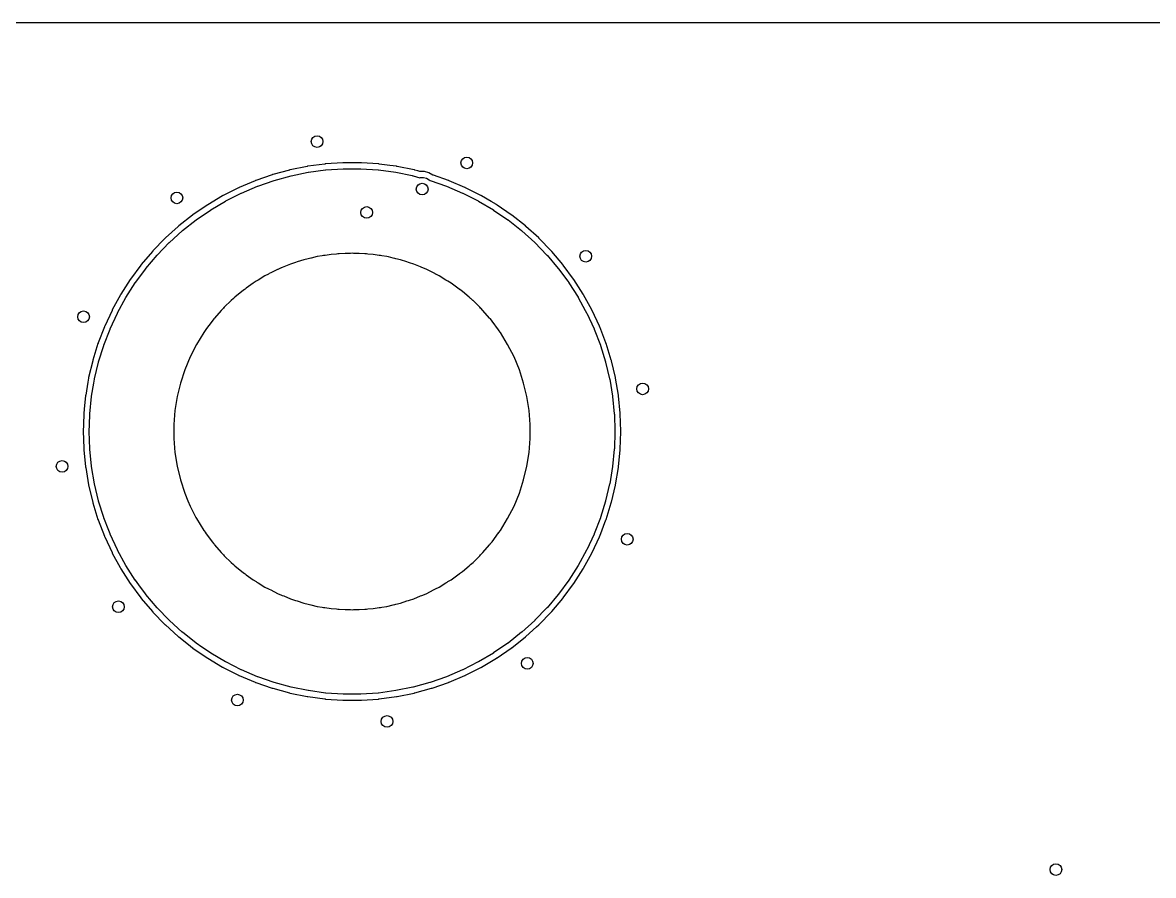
# Model space of a CAD drawing. Header units: inches. Extents: x 0.79 to 7.64, y -5.35 to -0.98.
# Drawn here: x 2.312 to 3.836, y -2.134 to -0.984 of the extents above; entities that cross this region are included whole.
import ezdxf

# ---------------------------------------------------------------- set-up
doc = ezdxf.new("R2010")
doc.units = ezdxf.units.IN
doc.header["$MEASUREMENT"] = 0
doc.layers.add('BLACK', color=250, linetype='CONTINUOUS')

msp = doc.modelspace()

# ---------------------------------------------------------------- linework, layer by layer
at = {"layer": 'BLACK', "linetype": 'CONTINUOUS'}
for p, q in [((0.9845, -0.9843), (4.0112, -0.9843)), ((2.7434, -1.1732), (2.7201, -1.1748)), ((2.7436, -1.1732), (2.7434, -1.1732)), ((2.744, -1.1732), (2.7436, -1.1732)), ((2.7436, -1.1732), (2.7436, -1.1732)), ((2.7436, -1.1732), (2.7436, -1.1732)), ((2.7442, -1.1732), (2.744, -1.1732)), ((2.7676, -1.1732), (2.7442, -1.1732)), ((2.7442, -1.1732), (2.7442, -1.1732)), ((2.7679, -1.1732), (2.7676, -1.1732)), ((2.7676, -1.1732), (2.7676, -1.1732)), ((2.7682, -1.1732), (2.7679, -1.1732)), ((2.7683, -1.1732), (2.7682, -1.1732)), ((2.7682, -1.1732), (2.7682, -1.1732)), ((2.7684, -1.1732), (2.7683, -1.1732)), ((2.7917, -1.1748), (2.7684, -1.1732)), ((2.6715, -1.183), (2.6489, -1.1892)), ((2.6717, -1.1829), (2.6715, -1.183)), ((2.672, -1.1829), (2.6717, -1.1829)), ((2.6722, -1.1828), (2.672, -1.1829)), ((2.6723, -1.1828), (2.6722, -1.1828)), ((2.6952, -1.1781), (2.6723, -1.1828)), ((2.6723, -1.1828), (2.6723, -1.1828)), ((2.6723, -1.1828), (2.6723, -1.1828)), ((2.6739, -1.1907), (2.6968, -1.1861)), ((2.6955, -1.1781), (2.6952, -1.1781)), ((2.6958, -1.178), (2.6955, -1.1781)), ((2.6961, -1.178), (2.6958, -1.178)), ((2.7192, -1.1749), (2.6961, -1.178)), ((2.6968, -1.1861), (2.6971, -1.186)), ((2.6971, -1.186), (2.7203, -1.1829)), ((2.7194, -1.1749), (2.7192, -1.1749)), ((2.7195, -1.1749), (2.7194, -1.1749)), ((2.7198, -1.1748), (2.7195, -1.1749)), ((2.7201, -1.1748), (2.7198, -1.1748)), ((2.7198, -1.1748), (2.7198, -1.1748)), ((2.7198, -1.1748), (2.7198, -1.1748)), ((2.7203, -1.1829), (2.7206, -1.1829)), ((2.7206, -1.1829), (2.7439, -1.1813)), ((2.7439, -1.1813), (2.7442, -1.1813)), ((2.7442, -1.1813), (2.7676, -1.1813)), ((2.7676, -1.1813), (2.7679, -1.1813)), ((2.7679, -1.1813), (2.7912, -1.1829)), ((2.7912, -1.1829), (2.7915, -1.1829)), ((2.7915, -1.1829), (2.8147, -1.186)), ((2.792, -1.1748), (2.7917, -1.1748)), ((2.7923, -1.1749), (2.792, -1.1748)), ((2.7925, -1.1749), (2.7923, -1.1749)), ((2.7926, -1.1749), (2.7925, -1.1749)), ((2.8069, -1.1768), (2.7926, -1.1749)), ((2.8158, -1.178), (2.8069, -1.1768)), ((2.8147, -1.186), (2.815, -1.1861)), ((2.815, -1.1861), (2.8368, -1.1905)), ((2.816, -1.178), (2.8158, -1.178)), ((2.8163, -1.1781), (2.816, -1.178)), ((2.816, -1.178), (2.816, -1.178)), ((2.816, -1.178), (2.816, -1.178)), ((2.8166, -1.1781), (2.8163, -1.1781)), ((2.8395, -1.1828), (2.8166, -1.1781)), ((2.8166, -1.1781), (2.8166, -1.1781)), ((2.8166, -1.1781), (2.8166, -1.1781)), ((2.8398, -1.1829), (2.8395, -1.1828)), ((2.8401, -1.1829), (2.8398, -1.1829)), ((2.8398, -1.1829), (2.8398, -1.1829)), ((2.8398, -1.1829), (2.8398, -1.1829)), ((2.8403, -1.183), (2.8401, -1.1829)), ((2.8401, -1.1829), (2.8401, -1.1829)), ((2.8445, -1.1841), (2.8403, -1.183)), ((2.8472, -1.1849), (2.8445, -1.1841)), ((2.8483, -1.185), (2.8472, -1.1849)), ((2.8535, -1.185), (2.8483, -1.185)), ((2.8595, -1.1866), (2.8535, -1.185)), ((2.8535, -1.185), (2.8535, -1.185)), ((2.8649, -1.1897), (2.8595, -1.1866)), ((2.6252, -1.1974), (2.6037, -1.2065)), ((2.6255, -1.1973), (2.6252, -1.1974)), ((2.6258, -1.1972), (2.6255, -1.1973)), ((2.6261, -1.1971), (2.6258, -1.1972)), ((2.6481, -1.1894), (2.6261, -1.1971)), ((2.6287, -1.2047), (2.6508, -1.1971)), ((2.6484, -1.1893), (2.6481, -1.1894)), ((2.6487, -1.1892), (2.6484, -1.1893)), ((2.6489, -1.1892), (2.6487, -1.1892)), ((2.6508, -1.1971), (2.6511, -1.197)), ((2.6511, -1.197), (2.6736, -1.1908)), ((2.6736, -1.1908), (2.6739, -1.1907)), ((2.8368, -1.1905), (2.8379, -1.1907)), ((2.8379, -1.1907), (2.8382, -1.1908)), ((2.8382, -1.1908), (2.8474, -1.1933)), ((2.8474, -1.1933), (2.8483, -1.193)), ((2.8483, -1.193), (2.8524, -1.193)), ((2.8524, -1.193), (2.8564, -1.1941)), ((2.8564, -1.1941), (2.86, -1.1962)), ((2.86, -1.1962), (2.8608, -1.197)), ((2.8608, -1.197), (2.861, -1.1971)), ((2.861, -1.1971), (2.8831, -1.2047)), ((2.865, -1.1898), (2.8649, -1.1897)), ((2.8649, -1.1897), (2.8649, -1.1897)), ((2.8657, -1.1901), (2.865, -1.1898)), ((2.8858, -1.1971), (2.8657, -1.1901)), ((2.886, -1.1972), (2.8858, -1.1971)), ((2.8863, -1.1973), (2.886, -1.1972)), ((2.8866, -1.1974), (2.8863, -1.1973)), ((2.9081, -1.2065), (2.8866, -1.1974)), ((2.5814, -1.2178), (2.5613, -1.2297)), ((2.5816, -1.2177), (2.5814, -1.2178)), ((2.5819, -1.2175), (2.5816, -1.2177)), ((2.5821, -1.2174), (2.5819, -1.2175)), ((2.603, -1.2069), (2.5821, -1.2174)), ((2.5858, -1.2246), (2.6066, -1.2141)), ((2.6032, -1.2068), (2.603, -1.2069)), ((2.6035, -1.2066), (2.6032, -1.2068)), ((2.6037, -1.2065), (2.6035, -1.2066)), ((2.6066, -1.2141), (2.6069, -1.214)), ((2.6069, -1.214), (2.6284, -1.2048)), ((2.6284, -1.2048), (2.6287, -1.2047)), ((2.8831, -1.2047), (2.8834, -1.2048)), ((2.8834, -1.2048), (2.9049, -1.214)), ((2.9049, -1.214), (2.9052, -1.2141)), ((2.9052, -1.2141), (2.926, -1.2246)), ((2.9083, -1.2066), (2.9081, -1.2065)), ((2.9086, -1.2068), (2.9083, -1.2066)), ((2.9089, -1.2069), (2.9086, -1.2068)), ((2.9297, -1.2174), (2.9089, -1.2069)), ((2.9299, -1.2175), (2.9297, -1.2174)), ((2.9302, -1.2177), (2.9299, -1.2175)), ((2.9305, -1.2178), (2.9302, -1.2177)), ((2.9436, -1.2256), (2.9305, -1.2178)), ((2.5605, -1.2302), (2.5413, -1.2434)), ((2.5608, -1.23), (2.5605, -1.2302)), ((2.561, -1.2299), (2.5608, -1.23)), ((2.5613, -1.2297), (2.561, -1.2299)), ((2.5654, -1.2367), (2.5855, -1.2248)), ((2.5855, -1.2248), (2.5858, -1.2246)), ((2.926, -1.2246), (2.9263, -1.2248)), ((2.9263, -1.2248), (2.9464, -1.2367)), ((2.9504, -1.2296), (2.9436, -1.2256)), ((2.9505, -1.2297), (2.9504, -1.2296)), ((2.9508, -1.2299), (2.9505, -1.2297)), ((2.9511, -1.23), (2.9508, -1.2299)), ((2.9513, -1.2302), (2.9511, -1.23)), ((2.9511, -1.23), (2.9511, -1.23)), ((2.9705, -1.2434), (2.9513, -1.2302)), ((2.5406, -1.2439), (2.5223, -1.2584)), ((2.5408, -1.2438), (2.5406, -1.2439)), ((2.5411, -1.2436), (2.5408, -1.2438)), ((2.5413, -1.2434), (2.5411, -1.2436)), ((2.5459, -1.2501), (2.5651, -1.2369)), ((2.5651, -1.2369), (2.5654, -1.2367)), ((2.9464, -1.2367), (2.9467, -1.2369)), ((2.9467, -1.2369), (2.966, -1.2501)), ((2.9707, -1.2435), (2.9705, -1.2434)), ((2.9708, -1.2436), (2.9707, -1.2435)), ((2.971, -1.2438), (2.9708, -1.2436)), ((2.9712, -1.2439), (2.971, -1.2438)), ((2.971, -1.2438), (2.971, -1.2438)), ((2.9896, -1.2584), (2.9712, -1.2439)), ((2.9712, -1.2439), (2.9712, -1.2439)), ((2.5216, -1.259), (2.5043, -1.2746)), ((2.5097, -1.2806), (2.527, -1.265)), ((2.5218, -1.2588), (2.5216, -1.259)), ((2.522, -1.2586), (2.5218, -1.2588)), ((2.5223, -1.2584), (2.522, -1.2586)), ((2.522, -1.2586), (2.522, -1.2586)), ((2.522, -1.2586), (2.522, -1.2586)), ((2.522, -1.2586), (2.522, -1.2586)), ((2.527, -1.265), (2.5273, -1.2647)), ((2.5273, -1.2647), (2.5456, -1.2503)), ((2.5456, -1.2503), (2.5459, -1.2501)), ((2.966, -1.2501), (2.9662, -1.2503)), ((2.9662, -1.2503), (2.9845, -1.2647)), ((2.9845, -1.2647), (2.9848, -1.265)), ((2.9848, -1.265), (3.0021, -1.2806)), ((2.9898, -1.2586), (2.9896, -1.2584)), ((2.9896, -1.2584), (2.9896, -1.2584)), ((2.99, -1.2588), (2.9898, -1.2586)), ((2.9902, -1.259), (2.99, -1.2588)), ((2.99, -1.2588), (2.99, -1.2588)), ((3.0075, -1.2746), (2.9902, -1.259)), ((2.9902, -1.259), (2.9902, -1.259)), ((2.9902, -1.259), (2.9902, -1.259)), ((2.5036, -1.2752), (2.4874, -1.292)), ((2.5038, -1.275), (2.5036, -1.2752)), ((2.5041, -1.2748), (2.5038, -1.275)), ((2.5043, -1.2746), (2.5041, -1.2748)), ((3.0077, -1.2748), (3.0075, -1.2746)), ((3.0075, -1.2746), (3.0075, -1.2746)), ((3.0075, -1.2746), (3.0075, -1.2746)), ((3.008, -1.275), (3.0077, -1.2748)), ((3.0077, -1.2748), (3.0077, -1.2748)), ((3.0082, -1.2752), (3.008, -1.275)), ((3.0244, -1.292), (3.0082, -1.2752)), ((3.0082, -1.2752), (3.0082, -1.2752)), ((3.0082, -1.2752), (3.0082, -1.2752)), ((2.4868, -1.2927), (2.4718, -1.3105)), ((2.487, -1.2925), (2.4868, -1.2927)), ((2.4872, -1.2922), (2.487, -1.2925)), ((2.4874, -1.292), (2.4872, -1.2922)), ((2.4932, -1.2976), (2.5095, -1.2808)), ((2.5095, -1.2808), (2.5097, -1.2806)), ((2.7465, -1.2953), (2.7387, -1.2959)), ((2.754, -1.2953), (2.7465, -1.2953)), ((2.7559, -1.2952), (2.754, -1.2953)), ((2.7578, -1.2953), (2.7559, -1.2952)), ((2.7653, -1.2953), (2.7578, -1.2953)), ((2.7731, -1.2959), (2.7653, -1.2953)), ((2.7653, -1.2953), (2.7653, -1.2953)), ((3.0021, -1.2806), (3.0023, -1.2808)), ((3.0023, -1.2808), (3.0186, -1.2976)), ((3.0246, -1.2922), (3.0244, -1.292)), ((3.0244, -1.292), (3.0244, -1.292)), ((3.0248, -1.2925), (3.0246, -1.2922)), ((3.025, -1.2927), (3.0248, -1.2925)), ((3.0248, -1.2925), (3.0248, -1.2925)), ((3.0401, -1.3105), (3.025, -1.2927)), ((2.4716, -1.3107), (2.4714, -1.311)), ((2.4718, -1.3105), (2.4716, -1.3107)), ((2.4779, -1.3157), (2.493, -1.2979)), ((2.493, -1.2979), (2.4932, -1.2976)), ((2.6727, -1.3099), (2.6638, -1.3136)), ((2.6784, -1.3081), (2.6727, -1.3099)), ((2.6727, -1.3099), (2.6727, -1.3099)), ((2.6785, -1.3081), (2.6784, -1.3081)), ((2.6784, -1.3081), (2.6784, -1.3081)), ((2.6798, -1.3075), (2.6785, -1.3081)), ((2.6819, -1.3069), (2.6798, -1.3075)), ((2.682, -1.3069), (2.6819, -1.3069)), ((2.6907, -1.3041), (2.682, -1.3069)), ((2.682, -1.3069), (2.682, -1.3069)), ((2.6968, -1.3026), (2.6907, -1.3041)), ((2.6969, -1.3026), (2.6968, -1.3026)), ((2.6968, -1.3026), (2.6968, -1.3026)), ((2.6984, -1.3022), (2.6969, -1.3026)), ((2.7005, -1.3017), (2.6984, -1.3022)), ((2.7006, -1.3017), (2.7005, -1.3017)), ((2.709, -1.2997), (2.7006, -1.3017)), ((2.7006, -1.3017), (2.7006, -1.3017)), ((2.7156, -1.2986), (2.709, -1.2997)), ((2.7157, -1.2986), (2.7156, -1.2986)), ((2.7174, -1.2983), (2.7157, -1.2986)), ((2.7194, -1.298), (2.7174, -1.2983)), ((2.7195, -1.298), (2.7194, -1.298)), ((2.7277, -1.2967), (2.7195, -1.298)), ((2.7195, -1.298), (2.7195, -1.298)), ((2.7347, -1.2962), (2.7277, -1.2967)), ((2.7277, -1.2967), (2.7277, -1.2967)), ((2.7348, -1.2962), (2.7347, -1.2962)), ((2.7366, -1.296), (2.7348, -1.2962)), ((2.7386, -1.2959), (2.7366, -1.296)), ((2.7387, -1.2959), (2.7386, -1.2959)), ((2.7387, -1.2959), (2.7387, -1.2959)), ((2.7732, -1.2959), (2.7731, -1.2959)), ((2.7752, -1.296), (2.7732, -1.2959)), ((2.7771, -1.2962), (2.7752, -1.296)), ((2.7772, -1.2962), (2.7771, -1.2962)), ((2.7842, -1.2967), (2.7772, -1.2962)), ((2.7923, -1.298), (2.7842, -1.2967)), ((2.7842, -1.2967), (2.7842, -1.2967)), ((2.7924, -1.298), (2.7923, -1.298)), ((2.7923, -1.298), (2.7923, -1.298)), ((2.7944, -1.2983), (2.7924, -1.298)), ((2.7961, -1.2986), (2.7944, -1.2983)), ((2.7962, -1.2986), (2.7961, -1.2986)), ((2.8028, -1.2997), (2.7962, -1.2986)), ((2.805, -1.3002), (2.8028, -1.2997)), ((2.8028, -1.2997), (2.8028, -1.2997)), ((2.8112, -1.3017), (2.805, -1.3002)), ((2.8113, -1.3017), (2.8112, -1.3017)), ((2.8112, -1.3017), (2.8112, -1.3017)), ((2.8134, -1.3022), (2.8113, -1.3017)), ((2.8149, -1.3026), (2.8134, -1.3022)), ((2.8211, -1.3041), (2.8149, -1.3026)), ((2.8211, -1.3041), (2.8211, -1.3041)), ((2.8298, -1.3069), (2.8211, -1.3041)), ((2.8211, -1.3041), (2.8211, -1.3041)), ((2.8299, -1.3069), (2.8298, -1.3069)), ((2.8298, -1.3069), (2.8298, -1.3069)), ((2.832, -1.3075), (2.8299, -1.3069)), ((2.8333, -1.3081), (2.832, -1.3075)), ((2.8335, -1.3081), (2.8333, -1.3081)), ((2.8391, -1.3099), (2.8335, -1.3081)), ((2.8335, -1.3081), (2.8335, -1.3081)), ((2.848, -1.3136), (2.8391, -1.3099)), ((2.8391, -1.3099), (2.8391, -1.3099)), ((3.0186, -1.2976), (3.0188, -1.2979)), ((3.0188, -1.2979), (3.0339, -1.3157)), ((3.0402, -1.3106), (3.0401, -1.3105)), ((3.0402, -1.3107), (3.0402, -1.3106)), ((3.0404, -1.311), (3.0402, -1.3107)), ((2.4712, -1.3112), (2.4574, -1.33)), ((2.4639, -1.3348), (2.4777, -1.316)), ((2.4714, -1.311), (2.4712, -1.3112)), ((2.4777, -1.316), (2.4779, -1.3157)), ((2.6385, -1.3257), (2.6293, -1.3313)), ((2.6431, -1.3233), (2.6385, -1.3257)), ((2.6433, -1.3233), (2.6431, -1.3233)), ((2.6431, -1.3233), (2.6431, -1.3233)), ((2.6443, -1.3227), (2.6433, -1.3233)), ((2.6462, -1.3218), (2.6443, -1.3227)), ((2.6553, -1.3171), (2.6462, -1.3218)), ((2.6462, -1.3218), (2.6462, -1.3218)), ((2.6557, -1.317), (2.6553, -1.3171)), ((2.6553, -1.3171), (2.6553, -1.3171)), ((2.6553, -1.3171), (2.6553, -1.3171)), ((2.6604, -1.315), (2.6557, -1.317)), ((2.6606, -1.315), (2.6604, -1.315)), ((2.6604, -1.315), (2.6604, -1.315)), ((2.6617, -1.3144), (2.6606, -1.315)), ((2.6638, -1.3136), (2.6617, -1.3144)), ((2.6638, -1.3136), (2.6638, -1.3136)), ((2.6638, -1.3136), (2.6638, -1.3136)), ((2.8501, -1.3144), (2.848, -1.3136)), ((2.848, -1.3136), (2.848, -1.3136)), ((2.848, -1.3136), (2.848, -1.3136)), ((2.8513, -1.315), (2.8501, -1.3144)), ((2.8514, -1.315), (2.8513, -1.315)), ((2.8565, -1.3171), (2.8514, -1.315)), ((2.8514, -1.315), (2.8514, -1.315)), ((2.8656, -1.3218), (2.8565, -1.3171)), ((2.8565, -1.3171), (2.8565, -1.3171)), ((2.8676, -1.3227), (2.8656, -1.3218)), ((2.8686, -1.3233), (2.8676, -1.3227)), ((2.8687, -1.3233), (2.8686, -1.3233)), ((2.8734, -1.3257), (2.8687, -1.3233)), ((2.8825, -1.3313), (2.8734, -1.3257)), ((2.8734, -1.3257), (2.8734, -1.3257)), ((2.8734, -1.3257), (2.8734, -1.3257)), ((2.8734, -1.3257), (2.8734, -1.3257)), ((3.0339, -1.3157), (3.0341, -1.316)), ((3.0341, -1.316), (3.0466, -1.333)), ((3.0406, -1.3112), (3.0404, -1.311)), ((3.0544, -1.33), (3.0406, -1.3112)), ((3.0406, -1.3112), (3.0406, -1.3112)), ((2.4569, -1.3307), (2.4443, -1.3504)), ((2.4511, -1.3547), (2.4637, -1.335)), ((2.457, -1.3305), (2.4569, -1.3307)), ((2.4572, -1.3302), (2.457, -1.3305)), ((2.4574, -1.33), (2.4572, -1.3302)), ((2.4637, -1.335), (2.4639, -1.3348)), ((2.6194, -1.3378), (2.6132, -1.3422)), ((2.6224, -1.3356), (2.6194, -1.3378)), ((2.6266, -1.333), (2.6224, -1.3356)), ((2.6224, -1.3356), (2.6224, -1.3356)), ((2.6224, -1.3356), (2.6224, -1.3356)), ((2.6267, -1.3329), (2.6266, -1.333)), ((2.6275, -1.3324), (2.6267, -1.3329)), ((2.6293, -1.3313), (2.6275, -1.3324)), ((2.6293, -1.3313), (2.6293, -1.3313)), ((2.6293, -1.3313), (2.6293, -1.3313)), ((2.8843, -1.3324), (2.8825, -1.3313)), ((2.8825, -1.3313), (2.8825, -1.3313)), ((2.8851, -1.3329), (2.8843, -1.3324)), ((2.8852, -1.333), (2.8851, -1.3329)), ((2.8894, -1.3356), (2.8852, -1.333)), ((2.8986, -1.3422), (2.8894, -1.3356)), ((2.8894, -1.3356), (2.8894, -1.3356)), ((2.8894, -1.3356), (2.8894, -1.3356)), ((3.0466, -1.333), (3.0479, -1.3348)), ((3.0479, -1.3348), (3.0481, -1.335)), ((3.0481, -1.335), (3.0605, -1.3545)), ((3.0546, -1.3302), (3.0544, -1.33)), ((3.0547, -1.3304), (3.0546, -1.3302)), ((3.0548, -1.3305), (3.0547, -1.3304)), ((3.0549, -1.3307), (3.0548, -1.3305)), ((3.0675, -1.3504), (3.0549, -1.3307)), ((3.0549, -1.3307), (3.0549, -1.3307)), ((2.4439, -1.3511), (2.4326, -1.3716)), ((2.4397, -1.3755), (2.451, -1.355)), ((2.444, -1.3509), (2.4439, -1.3511)), ((2.4442, -1.3506), (2.444, -1.3509)), ((2.4443, -1.3504), (2.4442, -1.3506)), ((2.451, -1.355), (2.4511, -1.3547)), ((2.596, -1.3561), (2.5927, -1.3589)), ((2.5961, -1.3561), (2.596, -1.3561)), ((2.596, -1.3561), (2.596, -1.3561)), ((2.5966, -1.3556), (2.5961, -1.3561)), ((2.5979, -1.3545), (2.5966, -1.3556)), ((2.598, -1.3545), (2.5979, -1.3545)), ((2.6071, -1.3467), (2.598, -1.3545)), ((2.598, -1.3545), (2.598, -1.3545)), ((2.6108, -1.344), (2.6071, -1.3467)), ((2.6071, -1.3467), (2.6071, -1.3467)), ((2.6109, -1.3439), (2.6108, -1.344)), ((2.6108, -1.344), (2.6108, -1.344)), ((2.6116, -1.3434), (2.6109, -1.3439)), ((2.6132, -1.3423), (2.6116, -1.3434)), ((2.6132, -1.3422), (2.6132, -1.3423)), ((2.8986, -1.3423), (2.8986, -1.3422)), ((2.8986, -1.3422), (2.8986, -1.3422)), ((2.9002, -1.3434), (2.8986, -1.3423)), ((2.9009, -1.3439), (2.9002, -1.3434)), ((2.901, -1.344), (2.9009, -1.3439)), ((2.9047, -1.3467), (2.901, -1.344)), ((2.9138, -1.3545), (2.9047, -1.3467)), ((2.9047, -1.3467), (2.9047, -1.3467)), ((2.9047, -1.3467), (2.9047, -1.3467)), ((2.9139, -1.3545), (2.9138, -1.3545)), ((2.9138, -1.3545), (2.9138, -1.3545)), ((2.9152, -1.3556), (2.9139, -1.3545)), ((2.9157, -1.3561), (2.9152, -1.3556)), ((2.9158, -1.3561), (2.9157, -1.3561)), ((2.9189, -1.3587), (2.9158, -1.3561)), ((3.0605, -1.3545), (3.0607, -1.3547)), ((3.0607, -1.3547), (3.0609, -1.355)), ((3.0609, -1.355), (3.0703, -1.3723)), ((3.0676, -1.3506), (3.0675, -1.3504)), ((3.0675, -1.3504), (3.0675, -1.3504)), ((3.0678, -1.3509), (3.0676, -1.3506)), ((3.0679, -1.3511), (3.0678, -1.3509)), ((3.0792, -1.3716), (3.0679, -1.3511)), ((2.4325, -1.3718), (2.4324, -1.3721)), ((2.4326, -1.3716), (2.4325, -1.3718)), ((2.5822, -1.3695), (2.5794, -1.3723)), ((2.5823, -1.3694), (2.5822, -1.3695)), ((2.5822, -1.3695), (2.5822, -1.3695)), ((2.5826, -1.369), (2.5823, -1.3694)), ((2.5837, -1.368), (2.5826, -1.369)), ((2.5927, -1.3589), (2.5837, -1.368)), ((2.5837, -1.368), (2.5837, -1.368)), ((2.5837, -1.368), (2.5837, -1.368)), ((2.9191, -1.3589), (2.9189, -1.3587)), ((2.9281, -1.368), (2.9191, -1.3589)), ((2.9191, -1.3589), (2.9191, -1.3589)), ((2.9292, -1.369), (2.9281, -1.368)), ((2.9295, -1.3694), (2.9292, -1.369)), ((2.9324, -1.3723), (2.9295, -1.3694)), ((3.0793, -1.3718), (3.0792, -1.3716)), ((3.0794, -1.3721), (3.0793, -1.3718)), ((3.0793, -1.3718), (3.0793, -1.3718)), ((2.4323, -1.3724), (2.4224, -1.3936)), ((2.4298, -1.397), (2.4396, -1.3758)), ((2.4324, -1.3721), (2.4323, -1.3724)), ((2.4396, -1.3758), (2.4397, -1.3755)), ((2.5671, -1.3866), (2.5585, -1.3985)), ((2.5695, -1.3838), (2.5671, -1.3866)), ((2.5696, -1.3837), (2.5695, -1.3838)), ((2.5695, -1.3838), (2.5695, -1.3838)), ((2.5698, -1.3835), (2.5696, -1.3837)), ((2.5705, -1.3827), (2.5698, -1.3835)), ((2.5794, -1.3723), (2.5705, -1.3827)), ((2.5705, -1.3827), (2.5705, -1.3827)), ((2.5794, -1.3723), (2.5794, -1.3723)), ((2.9413, -1.3827), (2.9324, -1.3723)), ((2.942, -1.3835), (2.9413, -1.3827)), ((2.9422, -1.3837), (2.942, -1.3835)), ((2.9423, -1.3838), (2.9422, -1.3837)), ((2.9447, -1.3866), (2.9423, -1.3838)), ((2.9533, -1.3986), (2.9447, -1.3866)), ((3.0703, -1.3723), (3.0721, -1.3755)), ((3.0721, -1.3755), (3.0722, -1.3758)), ((3.0722, -1.3758), (3.0821, -1.397)), ((3.0796, -1.3724), (3.0794, -1.3721)), ((3.0894, -1.3936), (3.0796, -1.3724)), ((2.4221, -1.3944), (2.4137, -1.4161)), ((2.4212, -1.4191), (2.4296, -1.3973)), ((2.4222, -1.3941), (2.4221, -1.3944)), ((2.4223, -1.3938), (2.4222, -1.3941)), ((2.4224, -1.3936), (2.4223, -1.3938)), ((2.4296, -1.3973), (2.4298, -1.397)), ((2.5561, -1.4019), (2.5462, -1.418)), ((2.558, -1.3992), (2.5561, -1.4019)), ((2.5561, -1.4019), (2.5561, -1.4019)), ((2.5581, -1.3991), (2.558, -1.3992)), ((2.5582, -1.399), (2.5581, -1.3991)), ((2.5585, -1.3986), (2.5582, -1.399)), ((2.5585, -1.3985), (2.5585, -1.3986)), ((2.9536, -1.399), (2.9533, -1.3986)), ((2.9537, -1.3991), (2.9536, -1.399)), ((2.9558, -1.4019), (2.9537, -1.3991)), ((2.9656, -1.418), (2.9558, -1.4019)), ((2.9558, -1.4019), (2.9558, -1.4019)), ((2.9558, -1.4019), (2.9558, -1.4019)), ((3.0821, -1.397), (3.0822, -1.3973)), ((3.0822, -1.3973), (3.0906, -1.4191)), ((3.0895, -1.3938), (3.0894, -1.3936)), ((3.0894, -1.3936), (3.0894, -1.3936)), ((3.0896, -1.3941), (3.0895, -1.3938)), ((3.0897, -1.3944), (3.0896, -1.3941)), ((3.0981, -1.4161), (3.0897, -1.3944)), ((2.4134, -1.417), (2.4065, -1.4393)), ((2.4135, -1.4167), (2.4134, -1.417)), ((2.4136, -1.4164), (2.4135, -1.4167)), ((2.4137, -1.4161), (2.4136, -1.4164)), ((3.0982, -1.4163), (3.0981, -1.4161)), ((3.0982, -1.4164), (3.0982, -1.4163)), ((3.0983, -1.4167), (3.0982, -1.4164)), ((3.0984, -1.417), (3.0983, -1.4167)), ((3.0983, -1.4167), (3.0983, -1.4167)), ((3.0983, -1.4167), (3.0983, -1.4167)), ((3.1053, -1.4393), (3.0984, -1.417)), ((2.4142, -1.4417), (2.4211, -1.4194)), ((2.4211, -1.4194), (2.4212, -1.4191)), ((2.5462, -1.418), (2.5376, -1.4348)), ((2.5462, -1.418), (2.5462, -1.418)), ((2.9742, -1.4348), (2.9656, -1.418)), ((2.9656, -1.418), (2.9656, -1.418)), ((2.9656, -1.418), (2.9656, -1.418)), ((2.9656, -1.418), (2.9656, -1.418)), ((3.0906, -1.4191), (3.0907, -1.4194)), ((3.0907, -1.4194), (3.0976, -1.4417)), ((2.4063, -1.4401), (2.4008, -1.4628)), ((2.4064, -1.4395), (2.4063, -1.4398)), ((2.4063, -1.4398), (2.4063, -1.4401)), ((2.4065, -1.4393), (2.4064, -1.4395)), ((2.4087, -1.4647), (2.4141, -1.442)), ((2.4141, -1.442), (2.4142, -1.4417)), ((2.5376, -1.4348), (2.5304, -1.4522)), ((2.9814, -1.4522), (2.9742, -1.4348)), ((3.0976, -1.4417), (3.0977, -1.442)), ((3.0977, -1.442), (3.1031, -1.4647)), ((3.1054, -1.4395), (3.1053, -1.4393)), ((3.1055, -1.4398), (3.1054, -1.4395)), ((3.1056, -1.4401), (3.1055, -1.4398)), ((3.111, -1.4628), (3.1056, -1.4401)), ((3.1056, -1.4401), (3.1056, -1.4401)), ((3.1056, -1.4401), (3.1056, -1.4401)), ((2.4008, -1.4631), (2.4007, -1.4634)), ((2.4008, -1.4628), (2.4008, -1.4631)), ((2.5304, -1.4522), (2.5246, -1.4702)), ((2.9872, -1.4702), (2.9814, -1.4522)), ((3.111, -1.4631), (3.111, -1.4628)), ((3.1111, -1.4634), (3.111, -1.4631)), ((2.3998, -1.4688), (2.3968, -1.4867)), ((2.4007, -1.4637), (2.3998, -1.4688)), ((2.3998, -1.4688), (2.3998, -1.4688)), ((2.4007, -1.4634), (2.4007, -1.4637)), ((2.4048, -1.488), (2.4078, -1.4702)), ((2.4078, -1.4702), (2.4086, -1.465)), ((2.4086, -1.465), (2.4087, -1.4647)), ((2.5246, -1.4702), (2.5202, -1.4885)), ((2.5246, -1.4702), (2.5246, -1.4702)), ((2.9916, -1.4885), (2.9872, -1.4702)), ((3.1031, -1.4647), (3.1032, -1.465)), ((3.1032, -1.465), (3.107, -1.488)), ((3.1111, -1.4637), (3.1111, -1.4634)), ((3.115, -1.4867), (3.1111, -1.4637)), ((2.3967, -1.4876), (2.3954, -1.5005)), ((2.3968, -1.4867), (2.3967, -1.4869)), ((2.3967, -1.4869), (2.3967, -1.487)), ((2.3967, -1.487), (2.3967, -1.487)), ((2.3967, -1.487), (2.3967, -1.4873)), ((2.3967, -1.4873), (2.3967, -1.4876)), ((2.4024, -1.5116), (2.4047, -1.4884)), ((2.4047, -1.4884), (2.4048, -1.488)), ((2.5202, -1.4885), (2.5172, -1.5072)), ((2.9946, -1.5072), (2.9916, -1.4885)), ((3.107, -1.488), (3.1071, -1.4884)), ((3.1071, -1.4884), (3.1094, -1.5116)), ((3.1151, -1.487), (3.115, -1.4867)), ((3.1151, -1.4873), (3.1151, -1.487)), ((3.1151, -1.4876), (3.1151, -1.4873)), ((3.1175, -1.5108), (3.1151, -1.4876)), ((2.3954, -1.5005), (2.3943, -1.5108)), ((2.5172, -1.5072), (2.5157, -1.526)), ((2.5172, -1.5072), (2.5172, -1.5072)), ((2.9961, -1.526), (2.9946, -1.5072)), ((2.3943, -1.5117), (2.3938, -1.5257)), ((2.3943, -1.5108), (2.3943, -1.5111)), ((2.3943, -1.5111), (2.3943, -1.5114)), ((2.3943, -1.5114), (2.3943, -1.5115)), ((2.3943, -1.5115), (2.3943, -1.5117)), ((2.4019, -1.526), (2.4024, -1.5119)), ((2.4024, -1.5119), (2.4024, -1.5116)), ((3.1094, -1.5116), (3.1095, -1.5119)), ((3.1095, -1.5119), (3.1102, -1.5353)), ((3.1175, -1.5111), (3.1175, -1.5108)), ((3.1175, -1.5114), (3.1175, -1.5111)), ((3.1175, -1.5117), (3.1175, -1.5114)), ((3.1183, -1.535), (3.1175, -1.5117)), ((2.3938, -1.5263), (2.3935, -1.535)), ((2.3935, -1.535), (2.3935, -1.5353)), ((2.3935, -1.5353), (2.3935, -1.5356)), ((2.3935, -1.5356), (2.3935, -1.5359)), ((2.3935, -1.5359), (2.3938, -1.5454)), ((2.3938, -1.5257), (2.3938, -1.5263)), ((2.3938, -1.5263), (2.3938, -1.5263)), ((2.4016, -1.5353), (2.4019, -1.526)), ((2.4016, -1.5356), (2.4016, -1.5353)), ((2.4024, -1.5589), (2.4016, -1.5356)), ((2.5157, -1.526), (2.5157, -1.5449)), ((2.9961, -1.5449), (2.9961, -1.526)), ((3.1102, -1.5356), (3.1095, -1.5589)), ((3.1102, -1.5353), (3.1102, -1.5356)), ((3.1175, -1.5592), (3.1183, -1.5359)), ((3.1183, -1.5353), (3.1183, -1.535)), ((3.1183, -1.5356), (3.1183, -1.5353)), ((3.1183, -1.5353), (3.1183, -1.5353)), ((3.1183, -1.5359), (3.1183, -1.5356)), ((2.3938, -1.5454), (2.3943, -1.5592)), ((2.5157, -1.5449), (2.5172, -1.5637)), ((2.9946, -1.5637), (2.9961, -1.5449)), ((2.3943, -1.5592), (2.3943, -1.5595)), ((2.3943, -1.5595), (2.3943, -1.5595)), ((2.3943, -1.5595), (2.3943, -1.5598)), ((2.3943, -1.5598), (2.3943, -1.5601)), ((2.3943, -1.5601), (2.3967, -1.5833)), ((2.4024, -1.5593), (2.4024, -1.5589)), ((2.4047, -1.5823), (2.4024, -1.5593)), ((2.5172, -1.5637), (2.5172, -1.5637)), ((2.5172, -1.5637), (2.5202, -1.5823)), ((2.9916, -1.5823), (2.9946, -1.5637)), ((3.1094, -1.5593), (3.1071, -1.5825)), ((3.1095, -1.5589), (3.1094, -1.5593)), ((3.1151, -1.5833), (3.1175, -1.5601)), ((3.1175, -1.5595), (3.1175, -1.5592)), ((3.1175, -1.5598), (3.1175, -1.5595)), ((3.1175, -1.5601), (3.1175, -1.5598)), ((2.3967, -1.5833), (2.3967, -1.5836)), ((2.3967, -1.5836), (2.3967, -1.5839)), ((2.3967, -1.5839), (2.3968, -1.5842)), ((2.3968, -1.5842), (2.4007, -1.6072)), ((2.4047, -1.5825), (2.4047, -1.5823)), ((2.4048, -1.5828), (2.4047, -1.5825)), ((2.4086, -1.6058), (2.4048, -1.5828)), ((2.5202, -1.5823), (2.5202, -1.5823)), ((2.5202, -1.5823), (2.5246, -1.6007)), ((2.9872, -1.6007), (2.9916, -1.5823)), ((3.107, -1.5828), (3.1032, -1.6058)), ((3.1071, -1.5825), (3.107, -1.5828)), ((3.1111, -1.6072), (3.115, -1.5842)), ((3.115, -1.5842), (3.1151, -1.5839)), ((3.1151, -1.5836), (3.1151, -1.5833)), ((3.1151, -1.5839), (3.1151, -1.5836)), ((2.4007, -1.6072), (2.4007, -1.6075)), ((2.4007, -1.6075), (2.4008, -1.6078)), ((2.4008, -1.6078), (2.4008, -1.608)), ((2.4008, -1.608), (2.4063, -1.6308)), ((2.4087, -1.6062), (2.4086, -1.6058)), ((2.4141, -1.6289), (2.4087, -1.6062)), ((2.5246, -1.6007), (2.5246, -1.6007)), ((2.5246, -1.6007), (2.5304, -1.6186)), ((2.9814, -1.6186), (2.9872, -1.6007)), ((3.1031, -1.6062), (3.0977, -1.6289)), ((3.1032, -1.6058), (3.1031, -1.6062)), ((3.1056, -1.6308), (3.111, -1.608)), ((3.111, -1.6078), (3.1111, -1.6075)), ((3.111, -1.608), (3.111, -1.6078)), ((3.1111, -1.6075), (3.1111, -1.6072)), ((2.4063, -1.6308), (2.4063, -1.631)), ((2.4063, -1.631), (2.4064, -1.6313)), ((2.4142, -1.6292), (2.4141, -1.6289)), ((2.4211, -1.6515), (2.4142, -1.6292)), ((2.5304, -1.6186), (2.5346, -1.6289)), ((2.5346, -1.6289), (2.5376, -1.6361)), ((2.9742, -1.6361), (2.9814, -1.6186)), ((3.0976, -1.6292), (3.0907, -1.6515)), ((3.0977, -1.6289), (3.0976, -1.6292)), ((3.1054, -1.6313), (3.1055, -1.631)), ((3.1055, -1.631), (3.1056, -1.6308)), ((2.4064, -1.6313), (2.4065, -1.6316)), ((2.4065, -1.6316), (2.4134, -1.6539)), ((2.5376, -1.6361), (2.5455, -1.6515)), ((2.9656, -1.6529), (2.9742, -1.6361)), ((3.0984, -1.6539), (3.1053, -1.6316)), ((3.1053, -1.6316), (3.1054, -1.6313)), ((2.4134, -1.6539), (2.4134, -1.654)), ((2.4134, -1.654), (2.4135, -1.6542)), ((2.4135, -1.6542), (2.4136, -1.6545)), ((2.4136, -1.6545), (2.4137, -1.6547)), ((2.4137, -1.6547), (2.4221, -1.6765)), ((2.4212, -1.6518), (2.4211, -1.6515)), ((2.4278, -1.6688), (2.4212, -1.6518)), ((2.5455, -1.6515), (2.5462, -1.6529)), ((2.5462, -1.6529), (2.5462, -1.6529)), ((2.5462, -1.6529), (2.5561, -1.669)), ((2.9558, -1.669), (2.9656, -1.6529)), ((3.0906, -1.6518), (3.0822, -1.6736)), ((3.0897, -1.6765), (3.0981, -1.6547)), ((3.0907, -1.6515), (3.0906, -1.6518)), ((3.0981, -1.6547), (3.0982, -1.6546)), ((3.0981, -1.6547), (3.0981, -1.6547)), ((3.0981, -1.6547), (3.0981, -1.6547)), ((3.0982, -1.6545), (3.0983, -1.6542)), ((3.0982, -1.6546), (3.0982, -1.6545)), ((3.0983, -1.6542), (3.0984, -1.6539)), ((2.4221, -1.6765), (2.4221, -1.6765)), ((2.4221, -1.6765), (2.4222, -1.6768)), ((2.4222, -1.6768), (2.4223, -1.6771)), ((2.4296, -1.6736), (2.4278, -1.6688)), ((2.4298, -1.6739), (2.4296, -1.6736)), ((2.4396, -1.6951), (2.4298, -1.6739)), ((2.5561, -1.669), (2.5561, -1.669)), ((2.5561, -1.669), (2.5561, -1.669)), ((2.5561, -1.669), (2.5581, -1.6718)), ((2.5581, -1.6718), (2.5581, -1.6718)), ((2.5581, -1.6718), (2.5582, -1.6719)), ((2.5582, -1.6719), (2.5585, -1.6723)), ((2.5585, -1.6723), (2.5585, -1.6723)), ((2.5585, -1.6723), (2.5671, -1.6842)), ((2.9447, -1.6842), (2.9533, -1.6723)), ((2.9533, -1.6723), (2.9536, -1.6719)), ((2.9536, -1.6719), (2.9537, -1.6718)), ((2.9537, -1.6718), (2.9558, -1.669)), ((3.0821, -1.6739), (3.0722, -1.6951)), ((3.0822, -1.6736), (3.0821, -1.6739)), ((3.0895, -1.6771), (3.0896, -1.6768)), ((3.0896, -1.6768), (3.0897, -1.6765)), ((2.4223, -1.6771), (2.4224, -1.6773)), ((2.4224, -1.6773), (2.4323, -1.6985)), ((2.5671, -1.6842), (2.5671, -1.6842)), ((2.5671, -1.6842), (2.5695, -1.687)), ((2.5695, -1.687), (2.5696, -1.6871)), ((2.5696, -1.6871), (2.5698, -1.6874)), ((2.5698, -1.6874), (2.5705, -1.6882)), ((2.5705, -1.6882), (2.5794, -1.6986)), ((2.9324, -1.6986), (2.9413, -1.6882)), ((2.9413, -1.6882), (2.942, -1.6874)), ((2.942, -1.6874), (2.9422, -1.6871)), ((2.9422, -1.6871), (2.9447, -1.6842)), ((3.0796, -1.6985), (3.0894, -1.6773)), ((3.0894, -1.6773), (3.0895, -1.6771)), ((2.4323, -1.6985), (2.4324, -1.6987)), ((2.4324, -1.6987), (2.4324, -1.6987)), ((2.4324, -1.6987), (2.4325, -1.6989)), ((2.4325, -1.6989), (2.4325, -1.699)), ((2.4325, -1.699), (2.4325, -1.699)), ((2.4325, -1.699), (2.4326, -1.6993)), ((2.4326, -1.6993), (2.4435, -1.719)), ((2.4397, -1.6954), (2.4396, -1.6951)), ((2.451, -1.7159), (2.4397, -1.6954)), ((2.5794, -1.6986), (2.5794, -1.6986)), ((2.5794, -1.6986), (2.5794, -1.6986)), ((2.5794, -1.6986), (2.5823, -1.7015)), ((2.5823, -1.7015), (2.5826, -1.7019)), ((2.5826, -1.7019), (2.5837, -1.7029)), ((2.5837, -1.7029), (2.5927, -1.7119)), ((2.9191, -1.7119), (2.9281, -1.7029)), ((2.9281, -1.7029), (2.9292, -1.7019)), ((2.9292, -1.7019), (2.9295, -1.7015)), ((2.9295, -1.7015), (2.9324, -1.6986)), ((3.0721, -1.6954), (3.0609, -1.7159)), ((3.0679, -1.7198), (3.0792, -1.6993)), ((3.0722, -1.6951), (3.0721, -1.6954)), ((3.0792, -1.6993), (3.0793, -1.699)), ((3.0793, -1.699), (3.0794, -1.6987)), ((3.0794, -1.6987), (3.0796, -1.6985)), ((2.4435, -1.719), (2.4439, -1.7198)), ((2.4439, -1.7198), (2.444, -1.72)), ((2.444, -1.72), (2.4442, -1.7203)), ((2.4442, -1.7203), (2.4443, -1.7205)), ((2.4443, -1.7205), (2.4569, -1.7402)), ((2.4511, -1.7161), (2.451, -1.7159)), ((2.4637, -1.7358), (2.4511, -1.7161)), ((2.5927, -1.7119), (2.5927, -1.7119)), ((2.5927, -1.7119), (2.5927, -1.7119)), ((2.5927, -1.7119), (2.596, -1.7147)), ((2.596, -1.7147), (2.5961, -1.7148)), ((2.5961, -1.7148), (2.5966, -1.7153)), ((2.5966, -1.7153), (2.5979, -1.7164)), ((2.5979, -1.7164), (2.6071, -1.7242)), ((2.9047, -1.7242), (2.9139, -1.7164)), ((2.9139, -1.7164), (2.9152, -1.7153)), ((2.9152, -1.7153), (2.9157, -1.7148)), ((2.9157, -1.7148), (2.9191, -1.7119)), ((3.0607, -1.7161), (3.0481, -1.7358)), ((3.0549, -1.7402), (3.0675, -1.7205)), ((3.0609, -1.7159), (3.0607, -1.7161)), ((3.0675, -1.7205), (3.0676, -1.7203)), ((3.0676, -1.7203), (3.0678, -1.72)), ((3.0678, -1.72), (3.0679, -1.7198)), ((2.4639, -1.7361), (2.4637, -1.7358)), ((2.4705, -1.7451), (2.4639, -1.7361)), ((2.6071, -1.7242), (2.6109, -1.727)), ((2.6109, -1.727), (2.6116, -1.7275)), ((2.6116, -1.7275), (2.6132, -1.7286)), ((2.6132, -1.7286), (2.6224, -1.7353)), ((2.6224, -1.7353), (2.6267, -1.7379)), ((2.8851, -1.7379), (2.8894, -1.7353)), ((2.8894, -1.7353), (2.8986, -1.7286)), ((2.8986, -1.7286), (2.9002, -1.7275)), ((2.9002, -1.7275), (2.9009, -1.727)), ((2.9009, -1.727), (2.9047, -1.7242)), ((3.0479, -1.7361), (3.0341, -1.7549)), ((3.0481, -1.7358), (3.0479, -1.7361)), ((2.4569, -1.7402), (2.457, -1.7404)), ((2.457, -1.7404), (2.4572, -1.7407)), ((2.4572, -1.7407), (2.4574, -1.7409)), ((2.4574, -1.7409), (2.4574, -1.7409)), ((2.4574, -1.7409), (2.4574, -1.7409)), ((2.4574, -1.7409), (2.4712, -1.7597)), ((2.4777, -1.7549), (2.4705, -1.7451)), ((2.6267, -1.7379), (2.6275, -1.7385)), ((2.6275, -1.7385), (2.6293, -1.7395)), ((2.6293, -1.7395), (2.6293, -1.7396)), ((2.6293, -1.7396), (2.6385, -1.7451)), ((2.6385, -1.7451), (2.6385, -1.7451)), ((2.6385, -1.7451), (2.6385, -1.7451)), ((2.6385, -1.7451), (2.6433, -1.7476)), ((2.6433, -1.7476), (2.6443, -1.7482)), ((2.6443, -1.7482), (2.6462, -1.7491)), ((2.6462, -1.7491), (2.6553, -1.7537)), ((2.8565, -1.7537), (2.8656, -1.7491)), ((2.8656, -1.7491), (2.8676, -1.7482)), ((2.8676, -1.7482), (2.8686, -1.7476)), ((2.8686, -1.7476), (2.8734, -1.7451)), ((2.8734, -1.7451), (2.8825, -1.7395)), ((2.8825, -1.7395), (2.8843, -1.7385)), ((2.8843, -1.7385), (2.8851, -1.7379)), ((3.0406, -1.7597), (3.0544, -1.7409)), ((3.0544, -1.7409), (3.0546, -1.7407)), ((3.0546, -1.7407), (3.0548, -1.7404)), ((3.0548, -1.7404), (3.0549, -1.7402)), ((2.4712, -1.7597), (2.4714, -1.7599)), ((2.4714, -1.7599), (2.4716, -1.7602)), ((2.4716, -1.7602), (2.4716, -1.7602)), ((2.4716, -1.7602), (2.4718, -1.7604)), ((2.4718, -1.7604), (2.4868, -1.7782)), ((2.4779, -1.7552), (2.4777, -1.7549)), ((2.493, -1.773), (2.4779, -1.7552)), ((2.6553, -1.7537), (2.6606, -1.7559)), ((2.6606, -1.7559), (2.6617, -1.7565)), ((2.6617, -1.7565), (2.6638, -1.7572)), ((2.6638, -1.7572), (2.6727, -1.7609)), ((2.6727, -1.7609), (2.6785, -1.7628)), ((2.6785, -1.7628), (2.6798, -1.7633)), ((2.6798, -1.7633), (2.6819, -1.7639)), ((2.6819, -1.7639), (2.6907, -1.7668)), ((2.6907, -1.7668), (2.6969, -1.7683)), ((2.8149, -1.7683), (2.8211, -1.7668)), ((2.8211, -1.7668), (2.8299, -1.7639)), ((2.8299, -1.7639), (2.832, -1.7633)), ((2.832, -1.7633), (2.8333, -1.7628)), ((2.8333, -1.7628), (2.8391, -1.7609)), ((2.8391, -1.7609), (2.848, -1.7572)), ((2.848, -1.7572), (2.8501, -1.7565)), ((2.8501, -1.7565), (2.8513, -1.7559)), ((2.8513, -1.7559), (2.8565, -1.7537)), ((3.0339, -1.7552), (3.0188, -1.773)), ((3.025, -1.7782), (3.0401, -1.7604)), ((3.0341, -1.7549), (3.0339, -1.7552)), ((3.0401, -1.7604), (3.0402, -1.7602)), ((3.0402, -1.7602), (3.0404, -1.7599)), ((3.0404, -1.7599), (3.0406, -1.7597)), ((2.4868, -1.7782), (2.487, -1.7784)), ((2.487, -1.7784), (2.487, -1.7784)), ((2.487, -1.7784), (2.4872, -1.7787)), ((2.4872, -1.7787), (2.4872, -1.7787)), ((2.4872, -1.7787), (2.4874, -1.7789)), ((2.4874, -1.7789), (2.5036, -1.7956)), ((2.4932, -1.7732), (2.493, -1.773)), ((2.5095, -1.79), (2.4932, -1.7732)), ((2.6969, -1.7683), (2.6984, -1.7687)), ((2.6984, -1.7687), (2.7005, -1.7691)), ((2.7005, -1.7691), (2.709, -1.7712)), ((2.709, -1.7712), (2.7157, -1.7722)), ((2.7157, -1.7722), (2.7174, -1.7726)), ((2.7174, -1.7726), (2.7194, -1.7728)), ((2.7194, -1.7728), (2.7277, -1.7741)), ((2.7277, -1.7741), (2.7348, -1.7747)), ((2.7348, -1.7747), (2.7366, -1.7749)), ((2.7366, -1.7749), (2.7386, -1.775)), ((2.7386, -1.775), (2.7465, -1.7756)), ((2.7465, -1.7756), (2.7465, -1.7756)), ((2.7465, -1.7756), (2.754, -1.7756)), ((2.754, -1.7756), (2.7559, -1.7757)), ((2.7559, -1.7757), (2.7578, -1.7756)), ((2.7578, -1.7756), (2.7653, -1.7756)), ((2.7653, -1.7756), (2.7732, -1.775)), ((2.7653, -1.7756), (2.7653, -1.7756)), ((2.7732, -1.775), (2.7752, -1.7749)), ((2.7752, -1.7749), (2.7771, -1.7747)), ((2.7771, -1.7747), (2.7842, -1.7741)), ((2.7842, -1.7741), (2.7924, -1.7728)), ((2.7924, -1.7728), (2.7944, -1.7726)), ((2.7944, -1.7726), (2.7961, -1.7722)), ((2.7961, -1.7722), (2.8028, -1.7712)), ((2.8028, -1.7712), (2.8113, -1.7691)), ((2.8113, -1.7691), (2.8134, -1.7687)), ((2.8134, -1.7687), (2.8149, -1.7683)), ((3.0186, -1.7732), (3.0023, -1.79)), ((3.0082, -1.7956), (3.0244, -1.7789)), ((3.0188, -1.773), (3.0186, -1.7732)), ((3.0244, -1.7789), (3.0246, -1.7787)), ((3.0246, -1.7787), (3.0248, -1.7784)), ((3.0248, -1.7784), (3.025, -1.7782)), ((2.5036, -1.7956), (2.5036, -1.7956)), ((2.5036, -1.7956), (2.5038, -1.7958)), ((2.5038, -1.7958), (2.5041, -1.7961)), ((2.5041, -1.7961), (2.5043, -1.7962)), ((2.5043, -1.7962), (2.5216, -1.8119)), ((2.5097, -1.7902), (2.5095, -1.79)), ((2.527, -1.8059), (2.5097, -1.7902)), ((3.0021, -1.7902), (2.9848, -1.8059)), ((3.0023, -1.79), (3.0021, -1.7902)), ((3.0044, -1.799), (3.0075, -1.7962)), ((3.0075, -1.7962), (3.0077, -1.7961)), ((3.0077, -1.7961), (3.008, -1.7958)), ((3.008, -1.7958), (3.0082, -1.7956)), ((2.5216, -1.8119), (2.5216, -1.8119)), ((2.5216, -1.8119), (2.5216, -1.8119)), ((2.5216, -1.8119), (2.5218, -1.8121)), ((2.5218, -1.8121), (2.5218, -1.8121)), ((2.5218, -1.8121), (2.522, -1.8123)), ((2.522, -1.8123), (2.5222, -1.8125)), ((2.5222, -1.8125), (2.5223, -1.8125)), ((2.5223, -1.8125), (2.5354, -1.8228)), ((2.5273, -1.8061), (2.527, -1.8059)), ((2.5456, -1.8206), (2.5273, -1.8061)), ((2.9845, -1.8061), (2.9662, -1.8206)), ((2.9712, -1.8269), (2.9896, -1.8125)), ((2.9848, -1.8059), (2.9845, -1.8061)), ((2.9896, -1.8125), (2.9898, -1.8123)), ((2.9898, -1.8123), (2.99, -1.8121)), ((2.99, -1.8121), (2.9902, -1.8119)), ((2.9902, -1.8119), (3.0044, -1.799)), ((2.5354, -1.8228), (2.5406, -1.8269)), ((2.5406, -1.8269), (2.5408, -1.8271)), ((2.5408, -1.8271), (2.5411, -1.8273)), ((2.5411, -1.8273), (2.5413, -1.8275)), ((2.5413, -1.8275), (2.5605, -1.8407)), ((2.5459, -1.8208), (2.5456, -1.8206)), ((2.5535, -1.826), (2.5459, -1.8208)), ((2.5651, -1.834), (2.5535, -1.826)), ((2.966, -1.8208), (2.9467, -1.834)), ((2.9513, -1.8407), (2.9705, -1.8275)), ((2.9662, -1.8206), (2.966, -1.8208)), ((2.9705, -1.8275), (2.9708, -1.8273)), ((2.9708, -1.8273), (2.971, -1.8271)), ((2.971, -1.8271), (2.9712, -1.8269)), ((2.5605, -1.8407), (2.5608, -1.8408)), ((2.5608, -1.8408), (2.5608, -1.8408)), ((2.5608, -1.8408), (2.561, -1.841)), ((2.561, -1.841), (2.5611, -1.8411)), ((2.5611, -1.8411), (2.5613, -1.8411)), ((2.5613, -1.8411), (2.5814, -1.853)), ((2.5654, -1.8342), (2.5651, -1.834)), ((2.5855, -1.8461), (2.5654, -1.8342)), ((2.9464, -1.8342), (2.9263, -1.8461)), ((2.9305, -1.853), (2.9505, -1.8411)), ((2.9467, -1.834), (2.9464, -1.8342)), ((2.9505, -1.8411), (2.9508, -1.841)), ((2.9508, -1.841), (2.9511, -1.8408)), ((2.9511, -1.8408), (2.9513, -1.8407)), ((2.5814, -1.853), (2.5816, -1.8532)), ((2.5816, -1.8532), (2.5816, -1.8532)), ((2.5816, -1.8532), (2.5819, -1.8533)), ((2.5819, -1.8533), (2.5821, -1.8535)), ((2.5821, -1.8535), (2.603, -1.864)), ((2.5858, -1.8462), (2.5855, -1.8461)), ((2.6066, -1.8568), (2.5858, -1.8462)), ((2.6069, -1.8569), (2.6066, -1.8568)), ((2.6284, -1.866), (2.6069, -1.8569)), ((2.9049, -1.8569), (2.8834, -1.866)), ((2.9052, -1.8568), (2.9049, -1.8569)), ((2.926, -1.8462), (2.9052, -1.8568)), ((2.9089, -1.864), (2.9297, -1.8535)), ((2.9263, -1.8461), (2.926, -1.8462)), ((2.9297, -1.8535), (2.9298, -1.8534)), ((2.9298, -1.8534), (2.9299, -1.8533)), ((2.9299, -1.8533), (2.9302, -1.8532)), ((2.9302, -1.8532), (2.9305, -1.853)), ((2.603, -1.864), (2.603, -1.864)), ((2.603, -1.864), (2.603, -1.864)), ((2.603, -1.864), (2.6032, -1.8641)), ((2.6032, -1.8641), (2.6034, -1.8642)), ((2.6034, -1.8642), (2.6035, -1.8642)), ((2.6035, -1.8642), (2.6037, -1.8643)), ((2.6037, -1.8643), (2.6037, -1.8644)), ((2.6037, -1.8644), (2.6252, -1.8735)), ((2.6252, -1.8735), (2.6254, -1.8735)), ((2.6254, -1.8735), (2.6255, -1.8736)), ((2.6255, -1.8736), (2.6255, -1.8736)), ((2.6255, -1.8736), (2.6258, -1.8737)), ((2.6258, -1.8737), (2.6261, -1.8738)), ((2.6261, -1.8738), (2.6481, -1.8814)), ((2.6287, -1.8661), (2.6284, -1.866)), ((2.6508, -1.8738), (2.6287, -1.8661)), ((2.6511, -1.8739), (2.6508, -1.8738)), ((2.6736, -1.8801), (2.6511, -1.8739)), ((2.8607, -1.8739), (2.8382, -1.8801)), ((2.861, -1.8738), (2.8607, -1.8739)), ((2.8831, -1.8661), (2.861, -1.8738)), ((2.8637, -1.8814), (2.8858, -1.8738)), ((2.8834, -1.866), (2.8831, -1.8661)), ((2.8858, -1.8738), (2.886, -1.8737)), ((2.886, -1.8737), (2.8863, -1.8736)), ((2.8863, -1.8736), (2.8866, -1.8735)), ((2.8866, -1.8735), (2.9081, -1.8644)), ((2.9081, -1.8644), (2.9083, -1.8642)), ((2.9083, -1.8642), (2.9086, -1.8641)), ((2.9086, -1.8641), (2.9089, -1.864)), ((2.9089, -1.864), (2.9089, -1.864)), ((2.6481, -1.8814), (2.6484, -1.8815)), ((2.6484, -1.8815), (2.6487, -1.8816)), ((2.6487, -1.8816), (2.6489, -1.8817)), ((2.6489, -1.8817), (2.6715, -1.8879)), ((2.6715, -1.8879), (2.6717, -1.8879)), ((2.6717, -1.8879), (2.672, -1.888)), ((2.672, -1.888), (2.6723, -1.8881)), ((2.6723, -1.8881), (2.6952, -1.8927)), ((2.6739, -1.8801), (2.6736, -1.8801)), ((2.6968, -1.8848), (2.6739, -1.8801)), ((2.6971, -1.8848), (2.6968, -1.8848)), ((2.7203, -1.888), (2.6971, -1.8848)), ((2.7206, -1.888), (2.7203, -1.888)), ((2.7439, -1.8896), (2.7206, -1.888)), ((2.7442, -1.8896), (2.7439, -1.8896)), ((2.7676, -1.8896), (2.7442, -1.8896)), ((2.7679, -1.8896), (2.7676, -1.8896)), ((2.7912, -1.888), (2.7679, -1.8896)), ((2.7915, -1.888), (2.7912, -1.888)), ((2.8147, -1.8848), (2.7915, -1.888)), ((2.815, -1.8848), (2.8147, -1.8848)), ((2.8379, -1.8801), (2.815, -1.8848)), ((2.8166, -1.8927), (2.8395, -1.8881)), ((2.8382, -1.8801), (2.8379, -1.8801)), ((2.8395, -1.8881), (2.8398, -1.888)), ((2.8398, -1.888), (2.8401, -1.8879)), ((2.8401, -1.8879), (2.8403, -1.8879)), ((2.8403, -1.8879), (2.8629, -1.8817)), ((2.8629, -1.8817), (2.8631, -1.8816)), ((2.8631, -1.8816), (2.8634, -1.8815)), ((2.8634, -1.8815), (2.8637, -1.8814)), ((2.6952, -1.8927), (2.6955, -1.8928)), ((2.6955, -1.8928), (2.6958, -1.8928)), ((2.6958, -1.8928), (2.6961, -1.8929)), ((2.6961, -1.8929), (2.7192, -1.896)), ((2.7192, -1.896), (2.7195, -1.896)), ((2.7195, -1.896), (2.7195, -1.896)), ((2.7195, -1.896), (2.7195, -1.896)), ((2.7195, -1.896), (2.7198, -1.896)), ((2.7198, -1.896), (2.7198, -1.896)), ((2.7198, -1.896), (2.7201, -1.8961)), ((2.7201, -1.8961), (2.7434, -1.8976)), ((2.7434, -1.8976), (2.7436, -1.8976)), ((2.7436, -1.8976), (2.744, -1.8977)), ((2.744, -1.8977), (2.7442, -1.8977)), ((2.7442, -1.8977), (2.7442, -1.8977)), ((2.7442, -1.8977), (2.7676, -1.8977)), ((2.7676, -1.8977), (2.7676, -1.8977)), ((2.7676, -1.8977), (2.7676, -1.8977)), ((2.7676, -1.8977), (2.7679, -1.8977)), ((2.7679, -1.8977), (2.7682, -1.8976)), ((2.7682, -1.8976), (2.7684, -1.8976)), ((2.7684, -1.8976), (2.7917, -1.8961)), ((2.7917, -1.8961), (2.792, -1.896)), ((2.792, -1.896), (2.7923, -1.896)), ((2.7923, -1.896), (2.7926, -1.896)), ((2.7926, -1.896), (2.8158, -1.8929)), ((2.8158, -1.8929), (2.816, -1.8928)), ((2.816, -1.8928), (2.8163, -1.8928)), ((2.8163, -1.8928), (2.8166, -1.8927))]:
    msp.add_line(p, q, dxfattribs=at)
at = {"layer": 'BLACK'}
for centre in [(2.7088, -1.1446), (2.9106, -1.1734), (2.8504, -1.2087), (2.5197, -1.2205), (2.7756, -1.2402), (3.0709, -1.2992), (2.3939, -1.3808), (3.1476, -1.478), (2.365, -1.5825), (3.1268, -1.6807), (2.4409, -1.7717), (2.9921, -1.848), (2.6013, -1.8975), (2.803, -1.9263), (3.7047, -2.126)]:
    msp.add_circle(centre, 0.00787, dxfattribs=at)
at = {"layer": 'WHITE'}
for centre in [(2.7088, -1.1446), (2.9106, -1.1734), (2.8504, -1.2087), (2.5197, -1.2205), (2.7756, -1.2402), (3.0709, -1.2992), (2.3939, -1.3808), (3.1476, -1.478), (2.365, -1.5825), (3.1268, -1.6807), (2.4409, -1.7717), (2.9921, -1.848), (2.6013, -1.8975), (2.803, -1.9263), (3.7047, -2.126)]:
    msp.add_circle(centre, 0.00787, dxfattribs=at)

doc.saveas('drawing.dxf')
